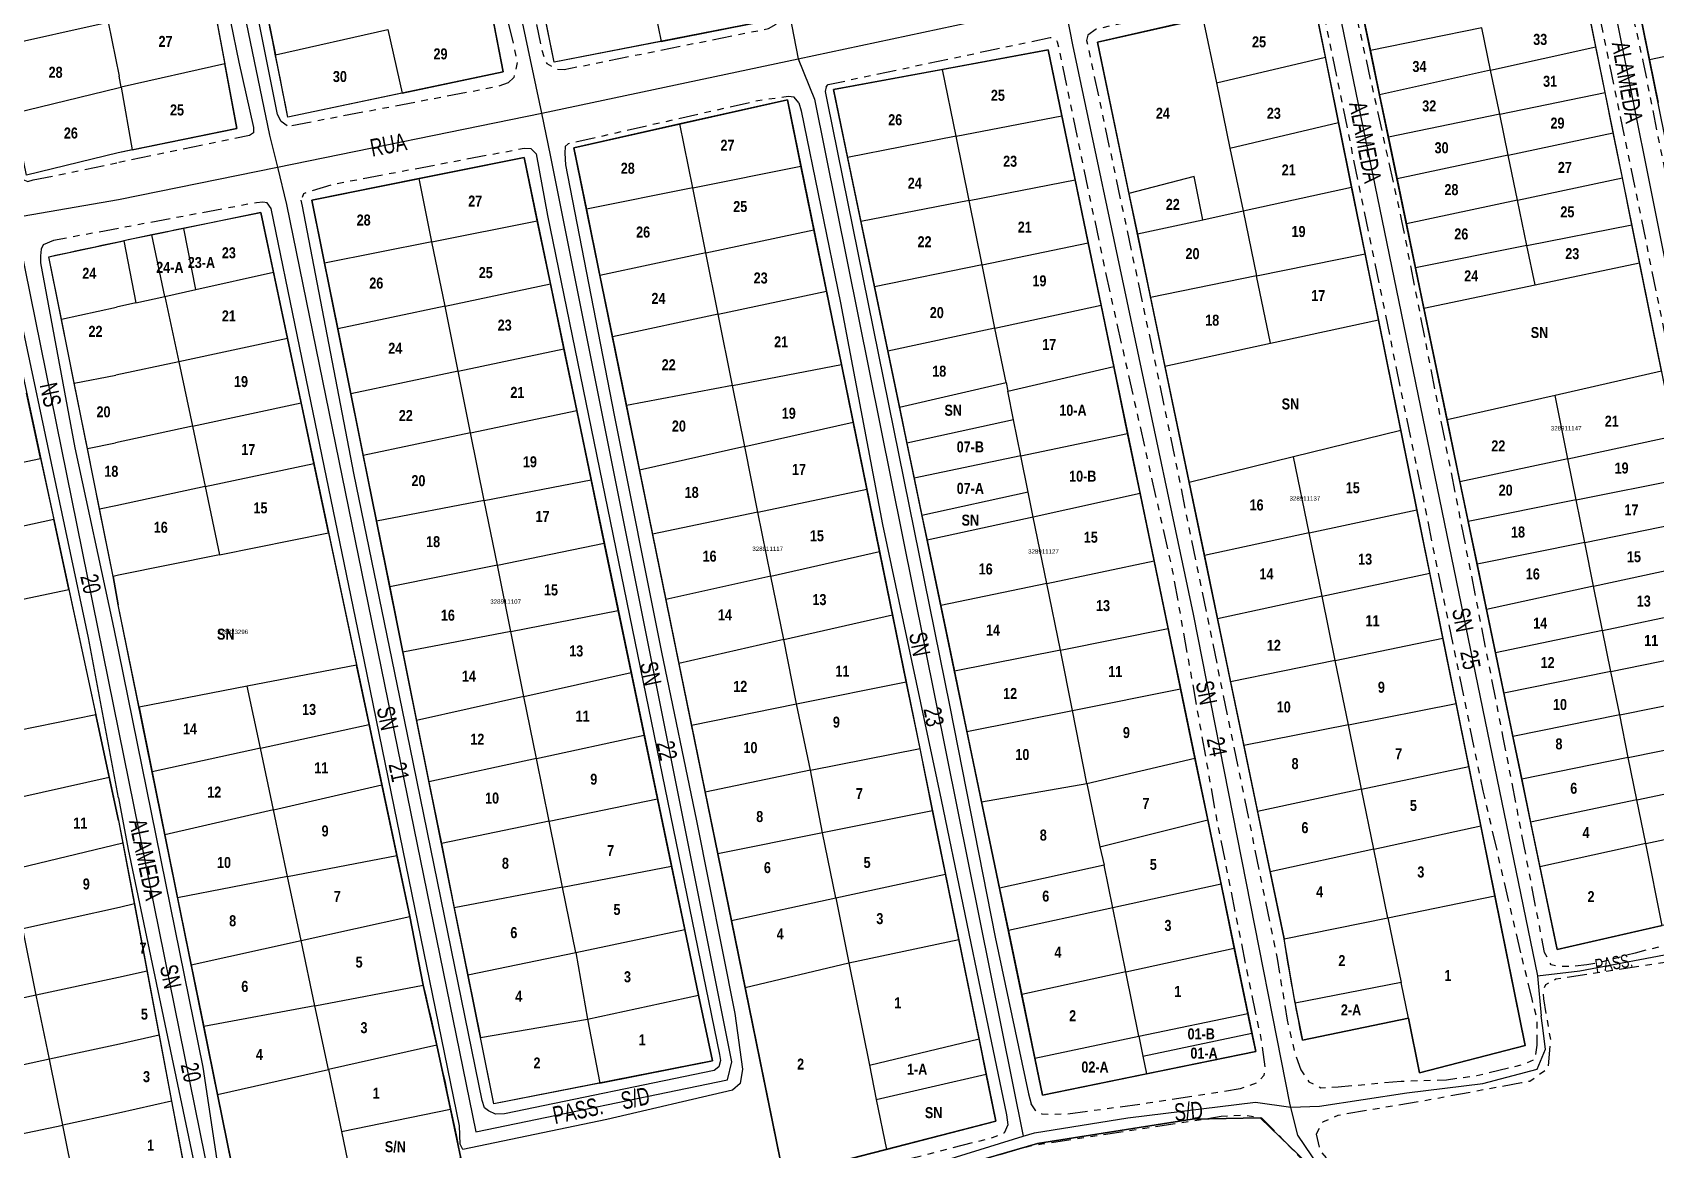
# Model space of a CAD drawing. Extents: x 205316 to 208372, y 4848714 to 4853250.
# Drawn here: x 206936 to 207305.5, y 4852264.3 to 4852518.7 of the extents above; entities that cross this region are included whole.
import ezdxf
from ezdxf.enums import TextEntityAlignment as Align

# ---------------------------------------------------------------- set-up
doc = ezdxf.new("R2010")
doc.units = 0
doc.header["$LTSCALE"] = 1.5
doc.header["$MEASUREMENT"] = 0
doc.linetypes.add('TRACO_25', pattern=[8, 3, -1, 1, -1, 1, -1])
for name, color, linetype in [('CD-MALHA-LOTES', 40, 'CONTINUOUS'), ('CD_TXT_QUADRA', 7, 'CONTINUOUS'), ('RU-QUADRAS', 6, 'CONTINUOUS'), ('SV-EIXO-RUA-N-PAV', 6, 'CONTINUOUS'), ('SV-EIXO-RUA-PAV', 20, 'CONTINUOUS'), ('SV-RUA-NAO-PAV-S-GUIA-C-GUIA', 7, 'CONTINUOUS'), ('SV-RUA-PAVIM-S-GUIA-C-GUIA', 7, 'CONTINUOUS'), ('SV-TXT-RUA-N-PAV-S-GUIA-C-GUIA', 7, 'CONTINUOUS'), ('SV-TXT-RUA-PAV-S-GUIA-C-GUIA', 7, 'CONTINUOUS'), ('Th_NmrPort', 7, 'CONTINUOUS')]:
    doc.layers.add(name, color=color, linetype=linetype)
doc.styles.add('ARIAL', font='arial.ttf')
doc.styles.add('ROMANS', font='arial.ttf', dxfattribs={"height": 0.2})
doc.styles.get("Standard").update_dxf_attribs({"font": 'swisscbo.ttf'})

msp = doc.modelspace()

# ---------------------------------------------------------------- linework, layer by layer
at = {"layer": 'CD-MALHA-LOTES', "linetype": 'Continuous'}
for p, q in [((207076.01, 4852531.73), (207079.15, 4852516.62)), ((207237.42, 4852529.64), (207240.56, 4852514.53)), ((206977.07, 4852526.06), (206979.78, 4852511.51)), ((206988.44, 4852527.99), (206991.33, 4852513.53)), ((207054.78, 4852511.86), (207051.79, 4852526.59)), ((207230.31, 4852513.03), (207227.37, 4852527.56)), ((207043.18, 4852509.65), (207040.26, 4852524.62)), ((207079.15, 4852516.62), (207103.82, 4852521.45)), ((207202.44, 4852521.91), (207178.44, 4852516.47)), ((207202.44, 4852521.91), (207205.5, 4852507.18)), ((207291.88, 4852515.38), (207290.01, 4852524.66)), ((207302.13, 4852522.08), (207304.09, 4852512.43)), ((206928.75, 4852515.54), (206953.23, 4852521.03)), ((206953.23, 4852521.03), (206955.75, 4852508.73)), ((206991.33, 4852513.53), (207016.91, 4852519.33)), ((207016.91, 4852519.33), (207020.13, 4852504.8)), ((207265.92, 4852519.72), (207240.56, 4852514.53)), ((207267.93, 4852510.05), (207265.92, 4852519.72)), ((207079.15, 4852516.62), (207054.78, 4852511.86)), ((207167.21, 4852514.71), (207143.15, 4852510.25)), ((207170.32, 4852499.66), (207167.21, 4852514.71)), ((207178.44, 4852516.47), (207185.61, 4852481.98)), ((207240.56, 4852514.53), (207242.66, 4852504.44)), ((207267.93, 4852510.05), (207291.88, 4852515.38)), ((207293.98, 4852505.01), (207291.88, 4852515.38)), ((207328.54, 4852517.56), (207304.09, 4852512.43)), ((206979.78, 4852511.51), (206956.2, 4852506.23)), ((206982.52, 4852496.82), (206979.78, 4852511.51)), ((206994.17, 4852499.33), (206991.33, 4852513.53)), ((207143.15, 4852510.25), (207118.32, 4852505.64)), ((207146.25, 4852495), (207143.15, 4852510.25)), ((207205.5, 4852507.18), (207230.31, 4852513.03)), ((207233.31, 4852498.17), (207230.31, 4852513.03)), ((207304.09, 4852512.43), (207306.06, 4852502.69)), ((206956.2, 4852506.23), (206955.75, 4852508.73)), ((207020.13, 4852504.8), (207043.18, 4852509.65)), ((207205.5, 4852507.18), (207208.6, 4852492.29)), ((207267.93, 4852510.05), (207242.66, 4852504.44)), ((207270, 4852500.04), (207267.93, 4852510.05)), ((206931.81, 4852500.3), (206955.51, 4852506.05)), ((206955.51, 4852506.05), (206956.2, 4852506.23)), ((206956.2, 4852506.23), (206958.73, 4852491.92)), ((207020.13, 4852504.8), (206994.17, 4852499.33)), ((207107.87, 4852503.3), (207083.37, 4852497.81)), ((207110.94, 4852488.24), (207107.87, 4852503.3)), ((207118.32, 4852505.64), (207121.53, 4852490.21)), ((207242.66, 4852504.44), (207244.66, 4852494.79)), ((207270, 4852500.04), (207293.98, 4852505.01)), ((207295.85, 4852495.78), (207293.98, 4852505.01)), ((207146.25, 4852495), (207170.32, 4852499.66)), ((207173.34, 4852485.08), (207170.32, 4852499.66)), ((207270, 4852500.04), (207244.66, 4852494.79)), ((207271.94, 4852490.69), (207270, 4852500.04)), ((206958.73, 4852491.92), (206982.52, 4852496.82)), ((207083.37, 4852497.81), (207059.25, 4852492.41)), ((207086.3, 4852483.28), (207083.37, 4852497.81)), ((207208.6, 4852492.29), (207233.31, 4852498.17)), ((207236.3, 4852483.4), (207233.31, 4852498.17)), ((207271.94, 4852490.69), (207295.85, 4852495.78)), ((207297.92, 4852485.53), (207295.85, 4852495.78)), ((206958.73, 4852491.92), (206955.55, 4852491.26)), ((207059.25, 4852492.41), (207062.1, 4852478.4)), ((207146.25, 4852495), (207121.53, 4852490.21)), ((207149.21, 4852480.4), (207146.25, 4852495)), ((207208.6, 4852492.29), (207211.57, 4852478)), ((207244.66, 4852494.79), (207246.63, 4852485.3)), ((206955.55, 4852491.26), (206934.65, 4852486.12)), ((207047.9, 4852490.19), (207024.04, 4852485.38)), ((207050.91, 4852475.74), (207047.9, 4852490.19)), ((207086.3, 4852483.28), (207110.94, 4852488.24)), ((207113.91, 4852473.7), (207110.94, 4852488.24)), ((207121.53, 4852490.21), (207124.56, 4852475.63)), ((207271.94, 4852490.69), (207246.63, 4852485.3)), ((207274.07, 4852480.45), (207271.94, 4852490.69)), ((207024.04, 4852485.38), (206999.6, 4852480.45)), ((207026.95, 4852470.99), (207024.04, 4852485.38)), ((207149.21, 4852480.4), (207173.34, 4852485.08)), ((207176.32, 4852470.72), (207173.34, 4852485.08)), ((207200.46, 4852485.85), (207185.61, 4852481.98)), ((207202.46, 4852476.02), (207200.46, 4852485.85)), ((207246.63, 4852485.3), (207248.76, 4852475.06)), ((207274.07, 4852480.45), (207297.92, 4852485.53)), ((207300.08, 4852474.87), (207297.92, 4852485.53)), ((207086.3, 4852483.28), (207062.1, 4852478.4)), ((207089.28, 4852468.44), (207086.3, 4852483.28)), ((207185.61, 4852481.98), (207187.53, 4852472.76)), ((207211.57, 4852478), (207236.3, 4852483.4)), ((207239.36, 4852468.28), (207236.3, 4852483.4)), ((206987.98, 4852477.63), (206970.44, 4852474.04)), ((206990.86, 4852464.03), (206987.98, 4852477.63)), ((206999.6, 4852480.45), (207002.48, 4852466.15)), ((207062.1, 4852478.4), (207065.18, 4852463.3)), ((207149.21, 4852480.4), (207124.56, 4852475.63)), ((207152.18, 4852465.75), (207149.21, 4852480.4)), ((207202.46, 4852476.02), (207211.57, 4852478)), ((207211.57, 4852478), (207214.64, 4852463.22)), ((207274.07, 4852480.45), (207248.76, 4852475.06)), ((207276.21, 4852470.12), (207274.07, 4852480.45)), ((206970.44, 4852474.04), (206963.19, 4852472.56)), ((206973.16, 4852460.11), (206970.44, 4852474.04)), ((207026.95, 4852470.99), (207050.91, 4852475.74)), ((207053.9, 4852461.38), (207050.91, 4852475.74)), ((207089.28, 4852468.44), (207113.91, 4852473.7)), ((207116.75, 4852459.75), (207113.91, 4852473.7)), ((207124.56, 4852475.63), (207127.67, 4852460.71)), ((207187.53, 4852472.76), (207202.46, 4852476.02)), ((207248.76, 4852475.06), (207250.83, 4852465.07)), ((207276.21, 4852470.12), (207300.08, 4852474.87)), ((207301.83, 4852466.23), (207300.08, 4852474.87)), ((206939.76, 4852467.59), (206956.78, 4852471.24)), ((206963.19, 4852472.56), (206956.78, 4852471.24)), ((206956.78, 4852471.24), (206959.55, 4852457.09)), ((206966.15, 4852458.56), (206963.19, 4852472.56)), ((207026.95, 4852470.99), (207002.48, 4852466.15)), ((207029.92, 4852456.31), (207026.95, 4852470.99)), ((207152.18, 4852465.75), (207176.32, 4852470.72)), ((207179.26, 4852456.53), (207176.32, 4852470.72)), ((207187.53, 4852472.76), (207190.54, 4852458.28)), ((207276.21, 4852470.12), (207250.83, 4852465.07)), ((207278.06, 4852461.22), (207276.21, 4852470.12)), ((206942.59, 4852453.35), (206939.76, 4852467.59)), ((207002.48, 4852466.15), (207005.5, 4852451.16)), ((207089.28, 4852468.44), (207065.18, 4852463.3)), ((207092.09, 4852454.49), (207089.28, 4852468.44)), ((207214.64, 4852463.22), (207239.36, 4852468.28)), ((207242.4, 4852453.24), (207239.36, 4852468.28)), ((207278.06, 4852461.22), (207301.83, 4852466.23)), ((207306.82, 4852441.53), (207301.83, 4852466.23)), ((206973.16, 4852460.11), (206990.86, 4852464.03)), ((206994.04, 4852448.96), (206990.86, 4852464.03)), ((207065.18, 4852463.3), (207068.02, 4852449.36)), ((207152.18, 4852465.75), (207127.67, 4852460.71)), ((207155.11, 4852451.34), (207152.18, 4852465.75)), ((207214.64, 4852463.22), (207190.54, 4852458.28)), ((207217.82, 4852447.91), (207214.64, 4852463.22)), ((207250.83, 4852465.07), (207252.74, 4852455.88)), ((206959.55, 4852457.09), (206966.15, 4852458.56)), ((206966.15, 4852458.56), (206973.16, 4852460.11)), ((206966.15, 4852458.56), (206969.3, 4852443.66)), ((207029.92, 4852456.31), (207053.9, 4852461.38)), ((207056.97, 4852446.59), (207053.9, 4852461.38)), ((207092.09, 4852454.49), (207116.75, 4852459.75)), ((207120.17, 4852443.01), (207116.75, 4852459.75)), ((207127.67, 4852460.71), (207130.71, 4852446.1)), ((207252.74, 4852455.88), (207278.06, 4852461.22)), ((206942.59, 4852453.35), (206955.16, 4852456.12)), ((206959.55, 4852457.09), (206955.16, 4852456.12)), ((207029.92, 4852456.31), (207005.5, 4852451.16)), ((207032.91, 4852441.51), (207029.92, 4852456.31)), ((207155.11, 4852451.34), (207179.26, 4852456.53)), ((207182.14, 4852442.62), (207179.26, 4852456.53)), ((207190.54, 4852458.28), (207193.79, 4852442.7)), ((207252.74, 4852455.88), (207258.03, 4852430.42)), ((206945.51, 4852438.81), (206942.59, 4852453.35)), ((207005.5, 4852451.16), (207008.48, 4852436.35)), ((207092.09, 4852454.49), (207068.02, 4852449.36)), ((207095.36, 4852438.28), (207092.09, 4852454.49)), ((207155.11, 4852451.34), (207130.71, 4852446.1)), ((207157.62, 4852438.96), (207155.11, 4852451.34)), ((207217.82, 4852447.91), (207242.4, 4852453.24)), ((207247.5, 4852428), (207242.4, 4852453.24)), ((206994.04, 4852448.96), (206969.3, 4852443.66)), ((206997.15, 4852434.29), (206994.04, 4852448.96)), ((207068.02, 4852449.36), (207071.21, 4852433.67)), ((207193.79, 4852442.7), (207217.82, 4852447.91)), ((207032.91, 4852441.51), (207056.97, 4852446.59)), ((207059.89, 4852432.55), (207056.97, 4852446.59)), ((207130.71, 4852446.1), (207133.37, 4852433.31)), ((206945.51, 4852438.81), (206955.01, 4852440.6)), ((206969.3, 4852443.66), (206955.01, 4852440.6)), ((206969.3, 4852443.66), (206972.41, 4852428.98)), ((207032.91, 4852441.51), (207008.48, 4852436.35)), ((207035.75, 4852427.45), (207032.91, 4852441.51)), ((207095.36, 4852438.28), (207120.17, 4852443.01)), ((207122.84, 4852429.92), (207120.17, 4852443.01)), ((207158.02, 4852437), (207182.14, 4852442.62)), ((207185.31, 4852427.33), (207182.14, 4852442.62)), ((207193.79, 4852442.7), (207199.31, 4852416.15)), ((207306.82, 4852441.53), (207282.61, 4852436.02)), ((206937.87, 4852421.62), (206934.66, 4852436.55)), ((206948.5, 4852423.95), (206945.51, 4852438.81)), ((207095.36, 4852438.28), (207071.21, 4852433.67)), ((207098.16, 4852424.36), (207095.36, 4852438.28)), ((207133.37, 4852433.31), (207157.62, 4852438.96)), ((207157.62, 4852438.96), (207158.02, 4852437)), ((207159.35, 4852430.44), (207158.02, 4852437)), ((206972.41, 4852428.98), (206997.15, 4852434.29)), ((207000.05, 4852420.53), (206997.15, 4852434.29)), ((207008.48, 4852436.35), (207011.31, 4852422.29)), ((207071.21, 4852433.67), (207074.21, 4852418.96)), ((207133.37, 4852433.31), (207135.07, 4852425.13)), ((207282.61, 4852436.02), (207258.03, 4852430.42)), ((207285.52, 4852421.58), (207282.61, 4852436.02)), ((206972.41, 4852428.98), (206954.93, 4852425.2)), ((206972.41, 4852428.98), (206975.32, 4852415.23)), ((207035.75, 4852427.45), (207059.89, 4852432.55)), ((207063.17, 4852416.81), (207059.89, 4852432.55)), ((207098.16, 4852424.36), (207122.84, 4852429.92)), ((207125.95, 4852414.68), (207122.84, 4852429.92)), ((207159.35, 4852430.44), (207135.07, 4852425.13)), ((207161.01, 4852422.26), (207159.35, 4852430.44)), ((207258.03, 4852430.42), (207260.95, 4852416.34)), ((207035.75, 4852427.45), (207011.31, 4852422.29)), ((207038.86, 4852412.11), (207035.75, 4852427.45)), ((207161.01, 4852422.26), (207185.31, 4852427.33)), ((207188.15, 4852413.63), (207185.31, 4852427.33)), ((207247.5, 4852428), (207223.08, 4852421.99)), ((207251.14, 4852409.98), (207247.5, 4852428)), ((207285.52, 4852421.58), (207309.81, 4852426.77)), ((206912.75, 4852416.46), (206937.87, 4852421.62)), ((206937.87, 4852421.62), (206940.86, 4852407.73)), ((206948.5, 4852423.95), (206954.93, 4852425.2)), ((206951.3, 4852410.09), (206948.5, 4852423.95)), ((207011.31, 4852422.29), (207014.31, 4852407.37)), ((207098.16, 4852424.36), (207074.21, 4852418.96)), ((207101.16, 4852409.45), (207098.16, 4852424.36)), ((207135.07, 4852425.13), (207136.72, 4852417.19)), ((207161.01, 4852422.26), (207136.72, 4852417.19)), ((207162.69, 4852413.98), (207161.01, 4852422.26)), ((207223.08, 4852421.99), (207199.31, 4852416.15)), ((207226.62, 4852404.68), (207223.08, 4852421.99)), ((207285.52, 4852421.58), (207260.95, 4852416.34)), ((207287.41, 4852412.22), (207285.52, 4852421.58)), ((206975.32, 4852415.23), (207000.05, 4852420.53)), ((207003.4, 4852404.7), (207000.05, 4852420.53)), ((207074.21, 4852418.96), (207077.18, 4852404.39)), ((206975.32, 4852415.23), (206955.01, 4852410.87)), ((206975.32, 4852415.23), (206978.6, 4852399.7)), ((207038.86, 4852412.11), (207063.17, 4852416.81)), ((207066.18, 4852402.35), (207063.17, 4852416.81)), ((207101.16, 4852409.45), (207125.95, 4852414.68)), ((207128.85, 4852400.44), (207125.95, 4852414.68)), ((207136.72, 4852417.19), (207138.49, 4852408.68)), ((207199.31, 4852416.15), (207202.77, 4852399.52)), ((207260.95, 4852416.34), (207262.83, 4852407.28)), ((207287.41, 4852412.22), (207311.76, 4852417.12)), ((206955.01, 4852410.87), (206951.3, 4852410.09)), ((207038.86, 4852412.11), (207014.31, 4852407.37)), ((207041.84, 4852397.38), (207038.86, 4852412.11)), ((207162.69, 4852413.98), (207138.49, 4852408.68)), ((207163.84, 4852408.31), (207162.69, 4852413.98)), ((207188.15, 4852413.63), (207163.84, 4852408.31)), ((207191.32, 4852398.3), (207188.15, 4852413.63)), ((207287.41, 4852412.22), (207262.83, 4852407.28)), ((207289.37, 4852402.53), (207287.41, 4852412.22)), ((206940.86, 4852407.73), (206915.64, 4852402.26)), ((206944.29, 4852391.77), (206940.86, 4852407.73)), ((206954.37, 4852394.75), (206951.3, 4852410.09)), ((207014.31, 4852407.37), (207017.33, 4852392.38)), ((207101.16, 4852409.45), (207077.18, 4852404.39)), ((207104.1, 4852394.88), (207101.16, 4852409.45)), ((207138.49, 4852408.68), (207139.67, 4852403.02)), ((207163.84, 4852408.31), (207139.67, 4852403.02)), ((207166.91, 4852393.21), (207163.84, 4852408.31)), ((207226.62, 4852404.68), (207251.14, 4852409.98)), ((207254.06, 4852395.56), (207251.14, 4852409.98)), ((207262.83, 4852407.28), (207264.86, 4852397.54)), ((207289.37, 4852402.53), (207313.71, 4852407.48)), ((206978.6, 4852399.7), (207003.4, 4852404.7)), ((207003.4, 4852404.7), (207009.77, 4852374.6)), ((207077.18, 4852404.39), (207080.21, 4852389.52)), ((207226.62, 4852404.68), (207202.77, 4852399.52)), ((207229.56, 4852390.27), (207226.62, 4852404.68)), ((206978.6, 4852399.7), (206955.63, 4852395.05)), ((207041.84, 4852397.38), (207066.18, 4852402.35)), ((207069.37, 4852387.02), (207066.18, 4852402.35)), ((207104.1, 4852394.88), (207128.85, 4852400.44)), ((207131.79, 4852386.04), (207128.85, 4852400.44)), ((207139.67, 4852403.02), (207142.76, 4852388.18)), ((207202.77, 4852399.52), (207205.76, 4852385.12)), ((207289.37, 4852402.53), (207264.86, 4852397.54)), ((207291.39, 4852392.56), (207289.37, 4852402.53)), ((207041.84, 4852397.38), (207017.33, 4852392.38)), ((207044.89, 4852382.27), (207041.84, 4852397.38)), ((207166.91, 4852393.21), (207191.32, 4852398.3)), ((207194.5, 4852382.94), (207191.32, 4852398.3)), ((207264.86, 4852397.54), (207267, 4852387.24)), ((207291.39, 4852392.56), (207315.66, 4852397.86)), ((206955.63, 4852395.05), (206954.37, 4852394.75)), ((206954.37, 4852394.75), (206955.54, 4852388.31)), ((207017.33, 4852392.38), (207020.32, 4852377.51)), ((207104.1, 4852394.88), (207080.21, 4852389.52)), ((207107.01, 4852380.39), (207104.1, 4852394.88)), ((207166.91, 4852393.21), (207142.76, 4852388.18)), ((207169.99, 4852378.02), (207166.91, 4852393.21)), ((207229.56, 4852390.27), (207254.06, 4852395.56)), ((207257.06, 4852380.71), (207254.06, 4852395.56)), ((207291.39, 4852392.56), (207267, 4852387.24)), ((207293.42, 4852382.49), (207291.39, 4852392.56)), ((206918.84, 4852386.54), (206944.29, 4852391.77)), ((206944.29, 4852391.77), (206950.42, 4852363.28)), ((207080.21, 4852389.52), (207083.18, 4852374.96)), ((207229.56, 4852390.27), (207205.76, 4852385.12)), ((207232.55, 4852375.66), (207229.56, 4852390.27)), ((206960.27, 4852364.98), (206955.54, 4852388.31)), ((207044.89, 4852382.27), (207069.37, 4852387.02)), ((207072.31, 4852372.91), (207069.37, 4852387.02)), ((207107.01, 4852380.39), (207131.79, 4852386.04)), ((207134.91, 4852370.75), (207131.79, 4852386.04)), ((207142.76, 4852388.18), (207145.88, 4852373.19)), ((207205.76, 4852385.12), (207208.75, 4852370.75)), ((207267, 4852387.24), (207269.04, 4852377.39)), ((207293.42, 4852382.49), (207317.74, 4852387.58)), ((207044.89, 4852382.27), (207020.32, 4852377.51)), ((207047.89, 4852367.43), (207044.89, 4852382.27)), ((207169.99, 4852378.02), (207194.5, 4852382.94)), ((207197.35, 4852369.2), (207194.5, 4852382.94)), ((207293.42, 4852382.49), (207269.04, 4852377.39)), ((207295.3, 4852373.17), (207293.42, 4852382.49)), ((207020.32, 4852377.51), (207023.45, 4852361.95)), ((207107.01, 4852380.39), (207083.18, 4852374.96)), ((207109.96, 4852365.74), (207107.01, 4852380.39)), ((207169.99, 4852378.02), (207145.88, 4852373.19)), ((207172.78, 4852364.28), (207169.99, 4852378.02)), ((207232.55, 4852375.66), (207257.06, 4852380.71)), ((207260.07, 4852365.84), (207257.06, 4852380.71)), ((207269.04, 4852377.39), (207270.94, 4852368.23)), ((207295.3, 4852373.17), (207319.65, 4852378.11)), ((207009.77, 4852374.6), (206984.92, 4852369.77)), ((207012.63, 4852361.06), (207009.77, 4852374.6)), ((207083.18, 4852374.96), (207086.03, 4852360.94)), ((207232.55, 4852375.66), (207208.75, 4852370.75)), ((207235.56, 4852360.98), (207232.55, 4852375.66)), ((207047.89, 4852367.43), (207072.31, 4852372.91)), ((207075.27, 4852358.66), (207072.31, 4852372.91)), ((207109.96, 4852365.74), (207134.91, 4852370.75)), ((207138.07, 4852355.62), (207134.91, 4852370.75)), ((207145.88, 4852373.19), (207148.74, 4852359.46)), ((207208.75, 4852370.75), (207211.77, 4852356.26)), ((207295.3, 4852373.17), (207270.94, 4852368.23)), ((207297.31, 4852363.24), (207295.3, 4852373.17)), ((206984.92, 4852369.77), (206960.27, 4852364.98)), ((206987.9, 4852355.68), (206984.92, 4852369.77)), ((207047.89, 4852367.43), (207023.45, 4852361.95)), ((207050.75, 4852353.34), (207047.89, 4852367.43)), ((207172.78, 4852364.28), (207197.35, 4852369.2)), ((207200.62, 4852353.42), (207197.35, 4852369.2)), ((207270.94, 4852368.23), (207273.01, 4852358.31)), ((207297.31, 4852363.24), (207321.66, 4852368.18)), ((206950.42, 4852363.28), (206924.94, 4852358.06)), ((206953.48, 4852349.05), (206950.42, 4852363.28)), ((206960.27, 4852364.98), (206963.24, 4852350.31)), ((207086.03, 4852360.94), (207109.96, 4852365.74)), ((207113.08, 4852350.64), (207109.96, 4852365.74)), ((207148.74, 4852359.46), (207172.78, 4852364.28)), ((207176.02, 4852347.62), (207172.78, 4852364.28)), ((207235.56, 4852360.98), (207260.07, 4852365.84)), ((207262.96, 4852351.53), (207260.07, 4852365.84)), ((207297.31, 4852363.24), (207273.01, 4852358.31)), ((207299.26, 4852353.57), (207297.31, 4852363.24)), ((206987.9, 4852355.68), (207012.63, 4852361.06)), ((207015.54, 4852347.29), (207012.63, 4852361.06)), ((207023.45, 4852361.95), (207026.26, 4852348.02)), ((207086.03, 4852360.94), (207089.17, 4852345.65)), ((207148.74, 4852359.46), (207152.06, 4852343.48)), ((207235.56, 4852360.98), (207211.77, 4852356.26)), ((207238.55, 4852346.31), (207235.56, 4852360.98)), ((206987.9, 4852355.68), (206963.24, 4852350.31)), ((206990.88, 4852341.61), (206987.9, 4852355.68)), ((207050.75, 4852353.34), (207075.27, 4852358.66)), ((207078.29, 4852344.15), (207075.27, 4852358.66)), ((207113.08, 4852350.64), (207138.07, 4852355.62)), ((207140.88, 4852341.44), (207138.07, 4852355.62)), ((207211.77, 4852356.26), (207214.89, 4852341.26)), ((207273.01, 4852358.31), (207275.01, 4852348.65)), ((207299.26, 4852353.57), (207323.62, 4852358.51)), ((207050.75, 4852353.34), (207026.26, 4852348.02)), ((207053.64, 4852339.03), (207050.75, 4852353.34)), ((207176.02, 4852347.62), (207200.62, 4852353.42)), ((207203.53, 4852339.38), (207200.62, 4852353.42)), ((207238.55, 4852346.31), (207262.96, 4852351.53)), ((207265.7, 4852337.97), (207262.96, 4852351.53)), ((207299.26, 4852353.57), (207275.01, 4852348.65)), ((207301.21, 4852343.94), (207299.26, 4852353.57)), ((206927.93, 4852343.39), (206953.48, 4852349.05)), ((206955.59, 4852339.21), (206953.48, 4852349.05)), ((206963.24, 4852350.31), (206966.16, 4852335.91)), ((207026.26, 4852348.02), (207029.1, 4852333.93)), ((207113.08, 4852350.64), (207089.17, 4852345.65)), ((207115.87, 4852336.43), (207113.08, 4852350.64)), ((207275.01, 4852348.65), (207277.05, 4852338.85)), ((207301.21, 4852343.94), (207325.53, 4852349.07)), ((206990.88, 4852341.61), (207015.54, 4852347.29)), ((207018.93, 4852331.26), (207015.54, 4852347.29)), ((207053.64, 4852339.03), (207078.29, 4852344.15)), ((207081.48, 4852328.84), (207078.29, 4852344.15)), ((207089.17, 4852345.65), (207092, 4852331.64)), ((207152.06, 4852343.48), (207176.02, 4852347.62)), ((207176.02, 4852347.62), (207178.97, 4852333.2)), ((207238.55, 4852346.31), (207214.89, 4852341.26)), ((207241.35, 4852332.64), (207238.55, 4852346.31)), ((206990.88, 4852341.61), (206966.16, 4852335.91)), ((206994.08, 4852326.46), (206990.88, 4852341.61)), ((207140.88, 4852341.44), (207115.87, 4852336.43)), ((207143.83, 4852326.98), (207140.88, 4852341.44)), ((207152.06, 4852343.48), (207156.15, 4852323.83)), ((207214.89, 4852341.26), (207217.76, 4852327.48)), ((207301.21, 4852343.94), (207277.05, 4852338.85)), ((207303.23, 4852333.94), (207301.21, 4852343.94)), ((206955.59, 4852339.21), (206956.58, 4852334.14)), ((207053.64, 4852339.03), (207029.1, 4852333.93)), ((207056.67, 4852324.05), (207053.64, 4852339.03)), ((207178.97, 4852333.2), (207203.53, 4852339.38)), ((207206.57, 4852324.72), (207203.53, 4852339.38)), ((207241.35, 4852332.64), (207265.7, 4852337.97)), ((207268.93, 4852322.04), (207265.7, 4852337.97)), ((207277.05, 4852338.85), (207279.16, 4852328.69)), ((207303.23, 4852333.94), (207327.52, 4852339.24)), ((206931.07, 4852327.94), (206956.58, 4852334.14)), ((206956.58, 4852334.14), (206959.21, 4852320.21)), ((206966.16, 4852335.91), (206969.05, 4852321.63)), ((207029.1, 4852333.93), (207032.04, 4852319.3)), ((207115.87, 4852336.43), (207092, 4852331.64)), ((207118.86, 4852321.58), (207115.87, 4852336.43)), ((207178.97, 4852333.2), (207179.93, 4852329.04)), ((207303.23, 4852333.94), (207279.16, 4852328.69)), ((207307, 4852315.28), (207303.23, 4852333.94)), ((206994.08, 4852326.46), (207018.93, 4852331.26)), ((207021.88, 4852317.31), (207018.93, 4852331.26)), ((207092, 4852331.64), (207095.1, 4852316.44)), ((207241.35, 4852332.64), (207217.76, 4852327.48)), ((207244.54, 4852317.06), (207241.35, 4852332.64)), ((206994.08, 4852326.46), (206969.05, 4852321.63)), ((206997.16, 4852311.86), (206994.08, 4852326.46)), ((207056.67, 4852324.05), (207081.48, 4852328.84)), ((207084.49, 4852314.35), (207081.48, 4852328.84)), ((207118.86, 4852321.58), (207143.83, 4852326.98)), ((207146.86, 4852312.13), (207143.83, 4852326.98)), ((207179.93, 4852329.04), (207156.15, 4852323.83)), ((207181.9, 4852319.32), (207179.93, 4852329.04)), ((207217.76, 4852327.48), (207220.93, 4852312.23)), ((207279.16, 4852328.69), (207283.07, 4852309.84)), ((207056.67, 4852324.05), (207032.04, 4852319.3)), ((207059.68, 4852309.18), (207056.67, 4852324.05)), ((207156.15, 4852323.83), (207158.17, 4852314.12)), ((207206.57, 4852324.72), (207181.9, 4852319.32)), ((207209.58, 4852310.17), (207206.57, 4852324.72)), ((207244.54, 4852317.06), (207268.93, 4852322.04)), ((207275.82, 4852287.93), (207268.93, 4852322.04)), ((206955.79, 4852319.41), (206933.81, 4852314.5)), ((206959.21, 4852320.21), (206955.79, 4852319.41)), ((206959.21, 4852320.21), (206962.09, 4852304.93)), ((206969.05, 4852321.63), (206972.15, 4852306.34)), ((207032.04, 4852319.3), (207035.11, 4852304.07)), ((207095.1, 4852316.44), (207118.86, 4852321.58)), ((207118.86, 4852321.58), (207121.84, 4852306.78)), ((207181.9, 4852319.32), (207158.17, 4852314.12)), ((207184.86, 4852304.75), (207181.9, 4852319.32)), ((206936.87, 4852299.43), (206933.81, 4852314.5)), ((206997.16, 4852311.86), (207021.88, 4852317.31)), ((207024.97, 4852301.67), (207021.88, 4852317.31)), ((207095.1, 4852316.44), (207098.24, 4852301.14)), ((207220.93, 4852312.23), (207244.54, 4852317.06)), ((207244.54, 4852317.06), (207247.55, 4852302.32)), ((207283.07, 4852309.84), (207307, 4852315.28)), ((206972.15, 4852306.34), (206997.16, 4852311.86)), ((207000.29, 4852297.01), (206997.16, 4852311.86)), ((207059.68, 4852309.18), (207084.49, 4852314.35)), ((207087.6, 4852299.42), (207084.49, 4852314.35)), ((207121.84, 4852306.78), (207146.86, 4852312.13)), ((207151.48, 4852289.51), (207146.86, 4852312.13)), ((207158.17, 4852314.12), (207161.2, 4852299.57)), ((207223.46, 4852297.6), (207220.93, 4852312.23)), ((207035.11, 4852304.07), (207059.68, 4852309.18)), ((207059.68, 4852309.18), (207062.39, 4852293.98)), ((207184.86, 4852304.75), (207209.58, 4852310.17)), ((207212.66, 4852295.29), (207209.58, 4852310.17)), ((206955.63, 4852303.45), (206936.87, 4852299.43)), ((206962.09, 4852304.93), (206955.63, 4852303.45)), ((206962.09, 4852304.93), (206964.84, 4852290.34)), ((206972.15, 4852306.34), (206975.01, 4852292.26)), ((207035.11, 4852304.07), (207037.99, 4852289.77)), ((207098.24, 4852301.14), (207121.84, 4852306.78)), ((207121.84, 4852306.78), (207126.52, 4852283.52)), ((207184.86, 4852304.75), (207161.2, 4852299.57)), ((207187.84, 4852290.06), (207184.86, 4852304.75)), ((207000.29, 4852297.01), (207024.97, 4852301.67)), ((207028.07, 4852288.02), (207024.97, 4852301.67)), ((207098.24, 4852301.14), (207106.94, 4852258.31)), ((207247.55, 4852302.32), (207223.46, 4852297.6)), ((207249.21, 4852294.22), (207247.55, 4852302.32)), ((206936.87, 4852299.43), (206913.56, 4852294.43)), ((206939.85, 4852284.83), (206936.87, 4852299.43)), ((207000.29, 4852297.01), (206975.01, 4852292.26)), ((207003.37, 4852282.48), (207000.29, 4852297.01)), ((207062.39, 4852293.98), (207087.6, 4852299.42)), ((207090.84, 4852284.44), (207087.6, 4852299.42)), ((207161.2, 4852299.57), (207164.21, 4852285.08)), ((207223.46, 4852297.6), (207223.48, 4852297.46)), ((207223.48, 4852297.46), (207225.13, 4852289.19)), ((206975.01, 4852292.26), (206978.13, 4852276.82)), ((207037.99, 4852289.77), (207062.39, 4852293.98)), ((207062.39, 4852293.98), (207065.18, 4852279.41)), ((207187.84, 4852290.06), (207212.66, 4852295.29)), ((207213.59, 4852290.8), (207212.66, 4852295.29)), ((207225.13, 4852289.19), (207249.21, 4852294.22)), ((207249.21, 4852294.22), (207251.76, 4852281.73)), ((206964.84, 4852290.34), (206955.79, 4852288.27)), ((206964.84, 4852290.34), (206967.68, 4852275.32)), ((207041.06, 4852274.69), (207037.99, 4852289.77)), ((207126.52, 4852283.52), (207151.48, 4852289.51)), ((207153.12, 4852281.44), (207151.48, 4852289.51)), ((207164.21, 4852285.08), (207187.84, 4852290.06)), ((207187.84, 4852290.06), (207188.75, 4852285.57)), ((207188.75, 4852285.57), (207213.59, 4852290.8)), ((207214.47, 4852286.58), (207213.59, 4852290.8)), ((206955.79, 4852288.27), (206939.85, 4852284.83)), ((207028.07, 4852288.02), (207003.37, 4852282.48)), ((207031.15, 4852273.45), (207028.07, 4852288.02)), ((207164.21, 4852285.08), (207165.96, 4852276.68)), ((207188.75, 4852285.57), (207189.58, 4852281.5)), ((207189.58, 4852281.5), (207214.47, 4852286.58)), ((207251.76, 4852281.73), (207275.82, 4852287.93)), ((206939.85, 4852284.83), (206916.62, 4852279.81)), ((206942.9, 4852269.8), (206939.85, 4852284.83)), ((206978.13, 4852276.82), (207003.37, 4852282.48)), ((207003.37, 4852282.48), (207006.36, 4852268.35)), ((207065.18, 4852279.41), (207090.84, 4852284.44)), ((207126.52, 4852283.52), (207128.1, 4852275.66)), ((207128.1, 4852275.66), (207153.12, 4852281.44)), ((207155.31, 4852270.7), (207153.12, 4852281.44)), ((207165.96, 4852276.68), (207189.58, 4852281.5)), ((207065.18, 4852279.41), (207041.06, 4852274.69)), ((206967.68, 4852275.32), (206955.59, 4852272.54)), ((206967.68, 4852275.32), (206970.3, 4852261.39)), ((206978.13, 4852276.82), (206984.65, 4852244.63)), ((207128.1, 4852275.66), (207130.39, 4852264.32)), ((206955.59, 4852272.54), (206942.9, 4852269.8)), ((207006.36, 4852268.35), (207031.15, 4852273.45)), ((207033.51, 4852262.32), (207031.15, 4852273.45)), ((207130.39, 4852264.32), (207155.31, 4852270.7)), ((207200.01, 4852271.23), (207164.77, 4852265.63)), ((207215.44, 4852271.53), (207200.01, 4852271.23)), ((207286.47, 4852202.93), (207215.44, 4852271.53)), ((206919.72, 4852264.94), (206942.9, 4852269.8)), ((206945.77, 4852255.71), (206942.9, 4852269.8)), ((207006.36, 4852268.35), (207008.67, 4852257.38)), ((207106.94, 4852258.31), (207130.39, 4852264.32)), ((207164.77, 4852265.63), (207111.38, 4852250.2))]:
    msp.add_line(p, q, dxfattribs=at)
at = {"layer": 'RU-QUADRAS', "linetype": 'Continuous'}
for points in [[(207018.18, 4852689.65), (207067.31, 4852699.53), (207094.76, 4852567.51), (207103.82, 4852521.45), (207054.78, 4852511.86), (207045.77, 4852556.26), (207043.72, 4852567.4)], [(207297.88, 4852543.07), (207347.72, 4852553.82), (207382.46, 4852375.52), (207334.21, 4852363.51)], [(207237.42, 4852529.64), (207286.99, 4852539.55), (207331.25, 4852320.8), (207283.07, 4852309.84)], [(207118.32, 4852505.64), (207167.21, 4852514.71), (207214.47, 4852286.58), (207165.96, 4852276.68)], [(207059.25, 4852492.41), (207107.87, 4852503.3), (207155.31, 4852270.7), (207106.94, 4852258.31)], [(206999.6, 4852480.45), (207047.9, 4852490.19), (207087.6, 4852299.42), (207090.84, 4852284.44), (207041.06, 4852274.69)]]:
    msp.add_lwpolyline(points, close=True, dxfattribs=at)
for points in [[(206957.74, 4852683.49), (207006.41, 4852693.04), (207031.75, 4852568.36), (207043.18, 4852509.65), (206994.17, 4852499.33, -0.001591)], [(206899.45, 4852663.61), (206948.55, 4852673.34), (206955.59, 4852638.64), (206962.93, 4852600.2), (206965.82, 4852586.09), (206982.52, 4852496.82), (206955.55, 4852491.26), (206934.65, 4852486.12, -0.001841)], [(207178.44, 4852516.47), (207227.37, 4852527.56), (207275.82, 4852287.93), (207251.76, 4852281.73), (207249.21, 4852294.22), (207225.13, 4852289.19, -0.012393), (207220.93, 4852312.23)], [(206939.76, 4852467.59, -0.005229), (206987.98, 4852477.63), (207021.88, 4852317.31), (207024.97, 4852301.67, -0.007362), (207033.51, 4852262.32), (207008.67, 4852257.38), (207010.24, 4852249.96), (206984.65, 4852244.63), (206955.54, 4852388.31), (206954.37, 4852394.75)], [(206879.68, 4852456.51), (206928.38, 4852465.74), (206955.59, 4852339.21), (206972.3, 4852250.8, -0.006367), (206924.85, 4852240.42)]]:
    msp.add_lwpolyline(points, format="xyb", close=True, dxfattribs=at)
msp.add_lwpolyline([(206423.29, 4852129.49, 0.000953), (206907.76, 4852225.1), (206916.37, 4852227.49), (206955.52, 4852230.53), (206982.87, 4852231.91), (207000.13, 4852234.7), (207054.17, 4852242.43), (207111.38, 4852250.2), (207164.77, 4852265.63), (207200.01, 4852271.23), (207215.44, 4852271.53), (207286.47, 4852202.93), (207305.29, 4852204.06), (207351.84, 4852214.84)], format="xyb", dxfattribs=at)
at = {"layer": 'SV-EIXO-RUA-N-PAV', "flags": 128}
for points in [[(206345.93, 4852567.52), (206350.49, 4852549), (206353.06, 4852532.4), (206355.43, 4852520.48), (206356.22, 4852519.01), (206361.14, 4852516.66), (206369.21, 4852513.7), (206375.67, 4852511.42), (206423.88, 4852494.29), (206429.56, 4852492.47), (206457.49, 4852483.53), (206462.93, 4852481.5), (206497.38, 4852468.74), (206548.13, 4852449.76), (206565.25, 4852443.44), (206631.92, 4852418.44), (206636.05, 4852417.13), (206692.79, 4852428.56), (206752.62, 4852440.76), (206812.74, 4852452.67), (206871.53, 4852464.87), (206931.95, 4852476.48), (206955.59, 4852480.65)], [(206955.59, 4852480.65), (206991.75, 4852488), (207051.94, 4852500.25), (207110.32, 4852512.63), (207170.92, 4852525.56), (207230.8, 4852537.9), (207291.34, 4852550.34), (207351.31, 4852562.62), (207378.58, 4852567.49)], [(207051.94, 4852500.25), (207037.7, 4852567.51)], [(207099.69, 4852567.51), (207110.32, 4852512.63)], [(207289.34, 4852205.03), (207274.49, 4852217.97), (207269.3, 4852221.29), (207228.83, 4852260.51), (207224.06, 4852267.57), (207222.31, 4852274.48), (207200.31, 4852386.17), (207172.86, 4852515.85), (207170.92, 4852525.56), (207162.53, 4852567.51)], [(207225.84, 4852567.51), (207229.8, 4852546.28), (207230.8, 4852537.9), (207232.3, 4852529), (207278.62, 4852303.87), (207279.45, 4852294.72)], [(207287.83, 4852567.5), (207290.34, 4852556.94), (207291.34, 4852550.34), (207292.8, 4852540.71), (207336.9, 4852320.69), (207337.02, 4852316.3)], [(207278.62, 4852303.87), (207288.25, 4852304.96), (207311.54, 4852309.35), (207323.61, 4852311.43), (207333.24, 4852313.5), (207337.02, 4852316.3)], [(206979.19, 4852234.76), (206997.17, 4852238.26), (207033.06, 4852242.16), (207101.39, 4852250.8), (207133.39, 4852258.59), (207161.55, 4852267.31), (207164.09, 4852268.1), (207185.37, 4852271.46), (207214.41, 4852275.03), (207222.46, 4852273.92), (207228.96, 4852274.16), (207248.85, 4852277.18), (207266.14, 4852279.35), (207278.52, 4852282.6), (207280.41, 4852287.13), (207279.76, 4852292.54), (207279.45, 4852294.72)]]:
    msp.add_lwpolyline(points, dxfattribs=at)
at = {"layer": 'SV-EIXO-RUA-PAV', "flags": 128}
for points in [[(206912.73, 4852567.51), (206931.95, 4852476.48), (206955.59, 4852359.6)], [(206975.02, 4852567.51), (206989.95, 4852495.26), (206991.75, 4852488), (206993.85, 4852479.48), (207036.91, 4852268.34)], [(207110.32, 4852512.63), (207114.04, 4852503.43), (207161.55, 4852267.31)], [(207095.24, 4852284.27), (207053.92, 4852490.72), (207051.94, 4852500.25)], [(206955.59, 4852359.6), (206976.39, 4852257.01)], [(207036.91, 4852268.34), (207094.2, 4852280.13), (207095.24, 4852284.27)]]:
    msp.add_lwpolyline(points, dxfattribs=at)
at = {"layer": 'SV-RUA-NAO-PAV-S-GUIA-C-GUIA', "linetype": 'TRACO_25', "flags": 128}
for points in [[(207034.32, 4852567.5), (207035.73, 4852560.66), (207039.73, 4852541.24), (207046.35, 4852511.98), (207045.59, 4852508.36), (207044.27, 4852507.2), (207041.97, 4852506.32), (206994.98, 4852497.39), (206993.97, 4852497.41)], [(207041.14, 4852567.5), (207042.51, 4852560.93), (207045.2, 4852548.04), (207051.84, 4852515), (207052.48, 4852512.8), (207053.06, 4852511.56), (207055.47, 4852510.28), (207057.05, 4852510.21), (207103.54, 4852519.54), (207105.33, 4852520.55), (207105.45, 4852523.06), (207098.02, 4852562.7), (207097.94, 4852563.08), (207097.02, 4852567.51)], [(207348.33, 4852554.17), (207345.36, 4852554.07), (207342.37, 4852553.4), (207302.5, 4852544.53), (207297.05, 4852543.03), (207296, 4852541.63), (207302.61, 4852512.11), (207330.45, 4852371.78), (207339.96, 4852322.6), (207340.18, 4852319.14), (207339.19, 4852315.87), (207336.73, 4852313.43), (207332.09, 4852311.41), (207314.44, 4852307.95), (207282.8, 4852303.05), (207280.43, 4852301.76), (207279.84, 4852300.49), (207279.96, 4852298.56), (207280.75, 4852293.93), (207281.55, 4852289.24), (207280.99, 4852282.72), (207276.89, 4852279.8), (207274.93, 4852279.44), (207254.39, 4852275.65), (207233.15, 4852272.02), (207229.7, 4852270.54), (207228.24, 4852267.78), (207229.06, 4852263.97), (207236.05, 4852256.3), (207272, 4852222.79), (207287.61, 4852211.73), (207291.16, 4852209.33), (207294.49, 4852208.51), (207297.38, 4852208.73), (207318.41, 4852213.38), (207338.48, 4852218.41), (207352, 4852221.7), (207354.39, 4852215.43)], [(207116.72, 4852506.3), (207117.17, 4852506.8), (207153.6, 4852514.53), (207167.64, 4852517.52), (207168.76, 4852517.28), (207169.27, 4852516.52), (207169.63, 4852515.1), (207180.15, 4852464.43), (207195.47, 4852396.21), (207205.54, 4852339.58), (207214.3, 4852295.63), (207215.48, 4852290.51), (207216.54, 4852283.06), (207216.3, 4852281.15), (207214.72, 4852279.43), (207210.9, 4852278.08), (207189.83, 4852274.81), (207171.7, 4852272.34), (207167.88, 4852272.26), (207165.83, 4852272.33), (207164.38, 4852273.12), (207163.38, 4852274.67)], [(207110.44, 4852502.63), (207109.39, 4852503.95), (207108.04, 4852504.06), (207101.12, 4852503.08), (207057.92, 4852493.26), (207057.26, 4852492.67)], [(206986.29, 4852495.83), (206985.42, 4852495.17), (206955.59, 4852489.05)], [(207050.69, 4852490.98), (207049.51, 4852492.12), (207047.91, 4852492.22), (207004.02, 4852483.94), (206997.7, 4852481.94), (206997.15, 4852480.45)], [(206936.15, 4852485.06), (206955.59, 4852489.05)], [(206990.35, 4852478.57), (206989.45, 4852479.83), (206988.42, 4852479.99), (206986.97, 4852479.88), (206955.59, 4852474.03)], [(206955.59, 4852474.03), (206940.83, 4852471.28)], [(206955.58, 4852230.43), (206977.14, 4852231.37), (206985.17, 4852232.06), (206992.34, 4852233.17), (207018.22, 4852237.18), (207041.99, 4852240.77), (207057.87, 4852243.12), (207070.73, 4852244.64), (207076.37, 4852245.33), (207105.27, 4852248.5), (207109.9, 4852249.44), (207126.37, 4852254.7), (207163.48, 4852265.22), (207165.79, 4852265.58), (207199.24, 4852270.67), (207206.6, 4852271.84), (207211.45, 4852272.15), (207215.77, 4852271.5), (207219.75, 4852267.51), (207226.31, 4852260.63), (207250, 4852235.85), (207264.64, 4852222.57), (207267.12, 4852218.02), (207267.78, 4852212.62), (207267.22, 4852206.11), (207264.99, 4852203.53), (207259.52, 4852201.89), (207260.99, 4852200.12)], [(207157.77, 4852272.2), (207158.01, 4852269.88), (207157.18, 4852268.03), (207154.48, 4852266.94), (207124, 4852259.16), (207104.82, 4852254.78), (207069.18, 4852249.82), (207016.35, 4852244.13), (206985.6, 4852242.28), (206981.61, 4852243.46), (206980.55, 4852246.02), (206979.44, 4852253.1), (206978.64, 4852257.32)]]:
    msp.add_lwpolyline(points, dxfattribs=at)
for points in [[(207333.67, 4852320.81), (207333.99, 4852317.21), (207332.14, 4852314.85), (207326.35, 4852313.48), (207318.65, 4852312.65), (207311.66, 4852311.68), (207306.71, 4852310.52), (207300.87, 4852309.03), (207292.72, 4852306.85), (207289.82, 4852306.32), (207286.81, 4852305.96), (207283.92, 4852305.93), (207281.73, 4852306.31), (207280.22, 4852309.11), (207270.75, 4852358.5), (207247.76, 4852475.73), (207236.48, 4852526.76), (207235.93, 4852529.11), (207235.97, 4852530.87), (207239.57, 4852531.88), (207248.66, 4852534.41), (207283.78, 4852541.3), (207288.18, 4852541.71), (207289.34, 4852538.87), (207291.02, 4852530.57), (207301.54, 4852479.63), (207318.88, 4852393.8), (207329.6, 4852342.11)], [(207274.82, 4852309.04), (207266.24, 4852345.98), (207229.64, 4852524.69), (207228.98, 4852527.69), (207228.08, 4852528.94), (207226.67, 4852529.53), (207191.05, 4852522.29), (207178.16, 4852519.4), (207176.22, 4852518.04), (207175.97, 4852516.84), (207192.03, 4852441.25), (207219.34, 4852307.75), (207221.64, 4852293.71), (207221.94, 4852292.4), (207223.3, 4852286.39), (207224.7, 4852282.42), (207226.59, 4852279.72), (207229.26, 4852278.32), (207233.23, 4852278.56), (207247.55, 4852279.85), (207257.87, 4852280.17), (207264.82, 4852281.16), (207275.4, 4852283.67), (207278.12, 4852284.87), (207278.5, 4852288.07), (207278.51, 4852293.86), (207278.51, 4852293.87), (207277.29, 4852298.9)]]:
    msp.add_lwpolyline(points, close=True, dxfattribs=at)
at = {"layer": 'SV-RUA-PAVIM-S-GUIA-C-GUIA', "flags": 128}
for points in [[(206915.72, 4852567.51), (206917.32, 4852559.73), (206918.08, 4852556.08), (206932.69, 4852486.34), (206933.4, 4852485.33), (206934.92, 4852484.73), (206936.15, 4852485.06)], [(206971.61, 4852567.51), (206973.5, 4852558.24), (206982.96, 4852511.89), (206986.33, 4852496.99), (206986.29, 4852495.83)], [(206993.97, 4852497.41), (206992.61, 4852498.36), (206991.76, 4852499.95), (206980.12, 4852558.5), (206978.33, 4852567.51)], [(207116.72, 4852506.3), (207116.45, 4852505.18), (207116.92, 4852502.92), (207144.8, 4852365.06), (207155.12, 4852312.66), (207162.75, 4852276.93), (207163.38, 4852274.67)], [(207110.44, 4852502.63), (207111, 4852500.83), (207119.98, 4852457.11), (207129.5, 4852406.59), (207142.89, 4852343.89), (207152.72, 4852296.26), (207157.77, 4852272.2)], [(207057.26, 4852492.67), (207057.22, 4852491.17), (207057.36, 4852488.52), (207068.4, 4852431.53), (207079.2, 4852377.54), (207087.17, 4852339.14), (207095.88, 4852295.25), (207097.64, 4852282.6), (207097.08, 4852279.28), (207095.33, 4852277.83), (207066.77, 4852271.15), (207033.98, 4852264.28), (207033.4, 4852265.49), (207033.2, 4852269.71), (207011.62, 4852375.42), (206996.37, 4852449.39), (206990.35, 4852478.57)], [(207050.69, 4852490.98), (207053.27, 4852476.97), (207092.41, 4852285.94), (207092.62, 4852284.52), (207092.22, 4852283.12), (207091.19, 4852282.29), (207043.43, 4852272.38), (207041.41, 4852272.36), (207039.79, 4852273.08), (207038.88, 4852273.79), (207038.4, 4852275.47), (207021.97, 4852355.86), (207009.13, 4852418.3), (206997.46, 4852479.07), (206997.15, 4852480.45)], [(206940.83, 4852471.28), (206938.42, 4852470.31), (206938.01, 4852469.32), (206937.86, 4852467.77), (206937.84, 4852466.17), (206945.64, 4852424.1), (206954.25, 4852384.28), (206955.58, 4852377.7)], [(206955.58, 4852344.38), (206948.73, 4852380.81), (206934.85, 4852446.41), (206930.44, 4852467.54)], [(206955.58, 4852377.7), (206974.81, 4852283.04), (206978.64, 4852257.32)], [(206955.58, 4852344.38), (206957.83, 4852332.61), (206973.77, 4852256.28)]]:
    msp.add_lwpolyline(points, dxfattribs=at)

# ---------------------------------------------------------------- texts
at = {"layer": 'CD_TXT_QUADRA', "color": 7, "linetype": 'Continuous', "style": 'ROMANS'}
for s, p in [('328911147', (207285.13, 4852428.52)), ('328911137', (207225.66, 4852412.54)), ('328911117', (207103.38, 4852401.08)), ('328911127', (207166.15, 4852400.47)), ('328911107', (207043.72, 4852389.05)), ('328823296', (206981.61, 4852382.16))]:
    msp.add_text(s, height=1, dxfattribs=at).set_placement(p, align=Align.MIDDLE)
at = {"layer": 'SV-TXT-RUA-N-PAV-S-GUIA-C-GUIA', "style": 'ARIAL', "width": 0.7}
for s, height, rotation, p in [('ALAMEDA', 4, 280, (207295.49, 4852516.2)), ('ALAMEDA', 4, 281, (207235.68, 4852502.47)), ('RUA', 4, 11, (207013.34, 4852490.34)), ('SN    25', 4, 281, (207259.12, 4852387.18)), ('SN       24', 4, 281, (207200.78, 4852370.58)), ('PASS.                S/D', 3, 9, (207291.94, 4852304.61)), ('S/D', 4, 5, (207196.1, 4852270.74))]:
    msp.add_text(s, height=height, rotation=rotation, dxfattribs=at).set_placement(p)
at = {"layer": 'SV-TXT-RUA-PAV-S-GUIA-C-GUIA', "style": 'ARIAL', "width": 0.7}
for s, rotation, p in [('NS                                    20', 282, (206937.62, 4852438.39)), ('SN           23', 281, (207135.49, 4852381.66)), ('SN            22', 282, (207074.22, 4852374.9)), ('SN       21', 282, (207014.32, 4852364.73)), ('ALAMEDA              SN                20', 282, (206957.92, 4852339.06)), ('PASS.    S/D', 12, (207054.94, 4852270.04))]:
    msp.add_text(s, height=4, rotation=rotation, dxfattribs=at).set_placement(p)
at = {"layer": 'Th_NmrPort', "color": 1}
for s, p in [('27', (206964.71, 4852516.61)), ('25', (207213.63, 4852516.52)), ('33', (207277.63, 4852517.08)), ('29', (207027.3, 4852513.77)), ('28', (206939.68, 4852509.58)), ('34', (207250.13, 4852510.91)), ('30', (207004.4, 4852508.62)), ('31', (207279.88, 4852507.54)), ('25', (207154.18, 4852504.34)), ('32', (207252.37, 4852501.93)), ('25', (206967.32, 4852501.01)), ('26', (207130.81, 4852498.78)), ('24', (207191.74, 4852500.25)), ('23', (207217, 4852500.25)), ('29', (207281.56, 4852498.01)), ('26', (206943.16, 4852495.75)), ('27', (207092.62, 4852492.97)), ('30', (207255.18, 4852492.4)), ('28', (207069.93, 4852487.73)), ('23', (207156.96, 4852489.33)), ('21', (207220.38, 4852487.35)), ('27', (207283.25, 4852487.91)), ('24', (207135.26, 4852484.33)), ('27', (207035.2, 4852480.25)), ('22', (207193.99, 4852479.49)), ('28', (207257.42, 4852482.86)), ('28', (207009.81, 4852475.94)), ('25', (207095.53, 4852479.02)), ('25', (207283.81, 4852477.81)), ('26', (207073.42, 4852473.2)), ('21', (207160.3, 4852474.32)), ('19', (207222.62, 4852473.32)), ('26', (207259.67, 4852472.76)), ('23', (206979.12, 4852468.48)), ('22', (207137.49, 4852470.99)), ('24-A', (206964.18, 4852465.16)), ('23-A', (206971.37, 4852466.27)), ('20', (207198.48, 4852468.28)), ('23', (207284.93, 4852468.28)), ('24', (206947.35, 4852463.81)), ('26', (207012.69, 4852461.58)), ('25', (207037.6, 4852463.97)), ('23', (207100.18, 4852462.74)), ('19', (207163.64, 4852462.09)), ('24', (207261.92, 4852463.23)), ('24', (207076.91, 4852458.09)), ('17', (207227.11, 4852458.74)), ('21', (206979.12, 4852454.1)), ('20', (207140.27, 4852454.86)), ('22', (206948.77, 4852450.59)), ('23', (207041.91, 4852452.01)), ('18', (207202.97, 4852453.13)), ('SN', (207277.07, 4852450.33)), ('24', (207017, 4852446.74)), ('21', (207104.84, 4852448.21)), ('17', (207165.87, 4852447.63)), ('22', (207079.24, 4852442.98)), ('19', (206981.89, 4852439.16)), ('18', (207140.83, 4852441.52)), ('21', (207044.79, 4852436.69)), ('20', (206950.59, 4852432.27)), ('22', (207019.4, 4852431.42)), ('19', (207106.58, 4852431.94)), ('SN', (207143.61, 4852432.62)), ('10-A', (207169.76, 4852432.62)), ('SN', (207220.37, 4852434.06)), ('20', (207081.57, 4852429.03)), ('21', (207293.92, 4852430.13)), ('07-B', (207146.39, 4852424.28)), ('22', (207268.09, 4852424.52)), ('17', (206983.55, 4852423.68)), ('19', (207047.66, 4852420.89)), ('18', (206952.37, 4852418.72)), ('17', (207108.91, 4852419.15)), ('10-B', (207171.99, 4852417.61)), ('19', (207296.16, 4852419.47)), ('20', (207022.27, 4852416.59)), ('18', (207084.48, 4852413.92)), ('07-A', (207146.39, 4852414.83)), ('15', (207234.97, 4852414.99)), ('20', (207269.77, 4852414.43)), ('15', (206986.32, 4852410.4)), ('16', (207213.07, 4852411.06)), ('17', (207298.41, 4852409.94)), ('16', (206963.62, 4852405.97)), ('17', (207050.53, 4852408.45)), ('SN', (207147.51, 4852407.6)), ('18', (207025.62, 4852402.7)), ('15', (207112.98, 4852404.04)), ('15', (207175.33, 4852403.71)), ('18', (207272.58, 4852404.89)), ('16', (207088.55, 4852399.39)), ('13', (207237.78, 4852398.72)), ('15', (207298.97, 4852399.28)), ('16', (207151.4, 4852396.48)), ('14', (207215.32, 4852395.35)), ('16', (207275.95, 4852395.35)), ('15', (207052.45, 4852391.7)), ('13', (207113.56, 4852389.51)), ('13', (207178.11, 4852388.14)), ('13', (207301.21, 4852389.18)), ('16', (207028.98, 4852385.95)), ('14', (207092.04, 4852386.02)), ('11', (207239.46, 4852384.7)), ('14', (207277.63, 4852384.13)), ('SN', (206978.02, 4852381.64)), ('14', (207153.07, 4852382.58)), ('11', (207302.9, 4852380.21)), ('13', (207058.2, 4852377.81)), ('12', (207217, 4852379.09)), ('11', (207118.8, 4852373.23)), ('11', (207180.89, 4852373.13)), ('12', (207279.32, 4852375.16)), ('14', (207033.77, 4852372.07)), ('12', (207095.53, 4852369.75)), ('9', (207242.27, 4852369.55)), ('12', (207156.96, 4852368.13)), ('10', (207219.25, 4852365.06)), ('10', (207282.13, 4852365.62)), ('13', (206997.39, 4852364.49)), ('11', (207059.64, 4852362.97)), ('9', (207118.22, 4852361.61)), ('14', (206970.27, 4852360.06)), ('12', (207035.68, 4852357.71)), ('9', (207184.23, 4852359.23)), ('10', (207097.86, 4852355.8)), ('10', (207159.75, 4852354.23)), ('7', (207246.2, 4852354.4)), ('8', (207282.69, 4852356.65)), ('11', (207000.16, 4852351.21)), ('8', (207222.62, 4852352.16)), ('9', (207062.99, 4852348.61)), ('6', (207286.06, 4852346.55)), ('12', (206975.8, 4852345.68)), ('10', (207039.04, 4852344.31)), ('7', (207123.45, 4852345.34)), ('7', (207188.68, 4852343.11)), ('8', (207100.76, 4852340.1)), ('5', (207249.56, 4852342.63)), ('11', (206945.29, 4852338.63)), ('9', (207001.82, 4852336.83)), ('8', (207165.31, 4852335.88)), ('6', (207224.86, 4852337.58)), ('4', (207288.86, 4852336.45)), ('7', (207066.82, 4852332.34)), ('10', (206978.02, 4852329.64)), ('8', (207042.87, 4852329.47)), ('6', (207102.51, 4852328.48)), ('5', (207125.2, 4852329.64)), ('5', (207190.35, 4852329.21)), ('9', (206947.47, 4852324.75)), ('3', (207251.25, 4852327.48)), ('7', (207004.59, 4852321.9)), ('6', (207165.87, 4852321.98)), ('4', (207228.23, 4852322.99)), ('2', (207289.99, 4852321.87)), ('5', (207068.26, 4852318.94)), ('3', (207128.1, 4852316.86)), ('8', (206980.79, 4852316.37)), ('6', (207044.79, 4852313.67)), ('4', (207105.42, 4852313.37)), ('3', (207193.69, 4852315.31)), ('7', (206960.36, 4852310.15)), ('5', (207009.57, 4852306.96)), ('4', (207168.65, 4852309.19)), ('2', (207233.28, 4852307.29)), ('3', (207070.66, 4852303.62)), ('1', (207257.42, 4852303.92)), ('6', (206983.55, 4852301.43)), ('4', (207045.91, 4852299.17)), ('1', (207195.92, 4852300.3)), ('5', (206960.69, 4852295.11)), ('1', (207132.18, 4852297.68)), ('2', (207171.99, 4852294.74)), ('2-A', (207233.85, 4852296.07)), ('3', (207010.68, 4852292.03)), ('1', (207074.01, 4852289.26)), ('01-B', (207198.95, 4852290.61)), ('4', (206986.88, 4852285.94)), ('2', (207050.06, 4852283.99)), ('2', (207110.07, 4852283.73)), ('01-A', (207199.59, 4852286.23)), ('3', (206961.17, 4852280.88)), ('1-A', (207135.08, 4852282.56)), ('02-A', (207174.77, 4852283.06)), ('1', (207013.45, 4852277.09)), ('SN', (207139.16, 4852272.68)), ('1', (206962.12, 4852265.27)), ('S/N', (207016.22, 4852264.92))]:
    msp.add_text(s, height=2.5, dxfattribs=at).set_placement(p, align=Align.MIDDLE_LEFT)

doc.saveas('drawing.dxf')
